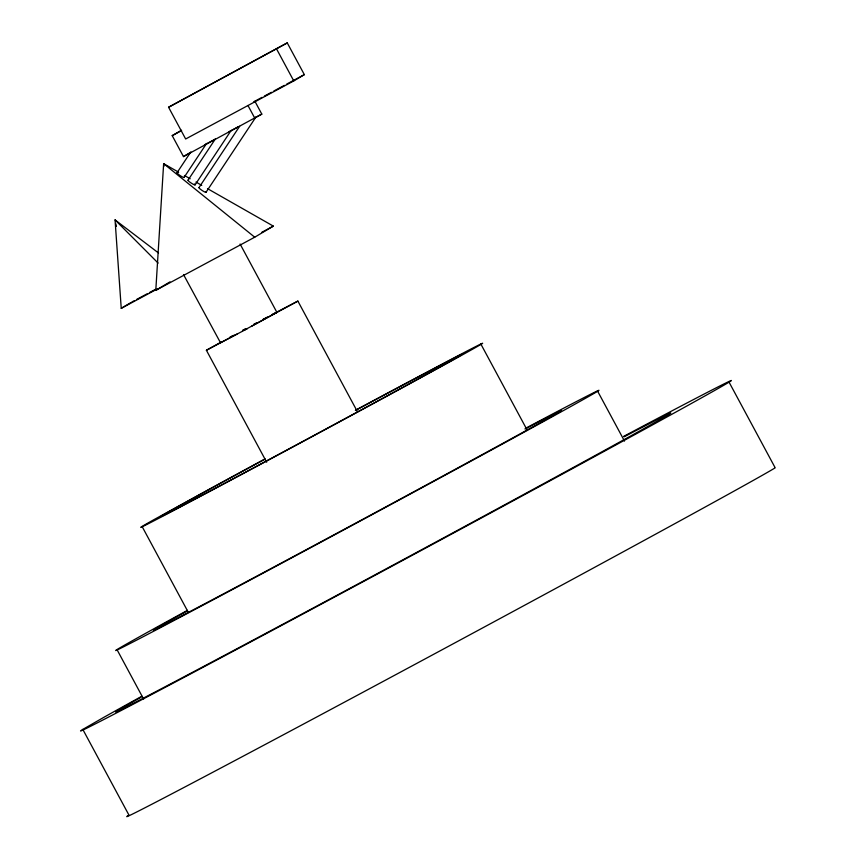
<?xml version="1.0" encoding="UTF-8"?>
<svg xmlns="http://www.w3.org/2000/svg" width="858" height="858" viewBox="0 0 858 858"><rect width="100%" height="100%" fill="white"/><g stroke="black" fill="none" stroke-linecap="round" stroke-linejoin="round"><path stroke-width="1.29" d="M207.518 188.642L273.337 226.115L254.729 237.205L155.791 290.326L163.642 163.653L178.646 172.201M177.038 172.726L190.862 151.866M184.041 177.477L206.606 143.436M188.031 180.169L215.294 139.039M195.034 184.92L231.134 130.448M198.992 187.591L239.629 126.298M205.995 192.342L255.502 117.664M183.505 274.56L220.474 342.696M240.101 244.037L276.877 312.333L251.566 326.244M168.576 107.25L287.258 42.9L304.343 74.635L293.779 80.92L185.66 138.985L168.576 107.25L287.258 42.9M254.923 101.319L261.808 114.114L183.483 156.585L172.211 135.639L181.521 130.234M183.483 156.585L189.457 153.024M158.505 252.971L115.058 219.895L121.235 308.333L130.781 302.649M155.791 290.326L170.023 281.853M266.688 462.248L206.392 350.268L221.117 342.085M357.539 411.904L297.876 301.094L244.133 330.244M729.053 382.132L775.192 467.825A369.39 2.574 -28.3 0 1 415.004 664.328A369.39 2.574 -28.3 0 1 128.947 815.1L82.808 729.407L103.41 717.567A369.39 2.574 -28.3 0 1 141.87 696.235M229.697 337.58L234.019 335.221M187.419 610.37L167.106 621.482A274.689 1.92 -28.3 0 0 163.781 625.922L207.926 602.573A274.689 1.92 -28.3 0 0 502.38 444.058L547.522 419.358A274.689 1.92 -28.3 0 0 550.847 414.918L525.3 428.442M229.998 337.237L232.271 336.004M242.621 330.394L244.927 329.15M242.503 330.62L245.602 328.946M172.211 135.639L181.564 130.62M253.807 101.77L262.033 97.351M264.393 96.085L271.439 92.299M273.788 91.045L284.363 85.36M286.711 84.095L304.343 74.635M204.494 144.895L215.026 139.243M229.065 131.703L238.417 126.684M254.794 117.889L261.808 114.114M131.842 302.016L134.191 300.761M136.529 299.496L147.104 293.822M149.453 292.567L155.319 289.414M261.561 232.443L273.337 226.115M121.235 308.333L157.625 288.792M253.646 324.453L255.834 323.273M262.762 319.562L267.428 317.052M254.043 324.41L257.089 322.769M247.34 328.678L206.392 350.268M272.104 314.554L297.876 301.094M263.309 319.455L266.484 317.76M237.012 334.062L220.281 342.857M525.064 429.075L534.309 424.206A231.853 1.619 -28.3 0 1 501.383 444.154L459.041 467.245A231.853 1.619 -28.3 0 1 212.687 599.592L180.319 616.634A231.853 1.619 -28.3 0 1 186.712 611.271M272.78 314.436L276.877 312.333M184.427 175.482L190.197 178.775M195.967 182.057L201.748 185.349M254.729 237.205L163.642 163.653L163.889 166.302M115.058 219.895L158.129 263.084M597.447 390.873L624.495 441.087M480.845 344.037L527.005 429.772M276.694 49.185L293.779 80.92M247.951 105.47L254.837 118.265M142.224 526.748L188.385 612.483M117.181 649.967L143.597 699.023M115.851 223.809L116.388 226.415M623.616 436.39A369.39 2.574 -28.3 0 1 702.402 397.351A369.39 2.574 -28.3 0 1 368.865 578.635L286.497 622.801A369.39 2.574 -28.3 0 1 82.808 729.407M624.109 436.819A316.034 2.209 -28.3 0 1 415.229 553.174A316.034 2.209 -28.3 0 1 141.055 697.243M264.736 459.105A193.897 1.351 -28.3 0 0 207.861 489.982L153.925 519.658A193.897 1.351 -28.3 0 0 175.879 509.362L207.336 492.707A193.897 1.351 -28.3 0 0 415.197 380.791L446.782 363.513A193.897 1.351 -28.3 0 0 447.179 361.422L415.733 378.078A193.897 1.351 -28.3 0 0 355.459 410.253M265.219 459.03A171.353 1.201 -28.3 0 0 180.47 506.628L204.386 494.036A171.353 1.201 -28.3 0 0 402.895 387.28A171.353 1.201 -28.3 0 0 442.084 364.425L418.168 377.016A171.353 1.201 -28.3 0 0 355.469 410.435M184.073 177.306A4.236 0.611 33.5 0 1 179.504 175.139A4.236 0.611 33.5 0 1 177.799 172.876M194.423 183.977A4.236 0.611 33.5 0 1 191.87 183.494A4.236 0.611 33.5 0 1 188.299 180.159M205.813 191.849A4.236 0.611 33.5 0 1 202.37 190.626A4.236 0.611 33.5 0 1 199.26 187.591M255.319 117.171A4.236 0.611 33.5 0 1 255.223 117.675"/></g></svg>
